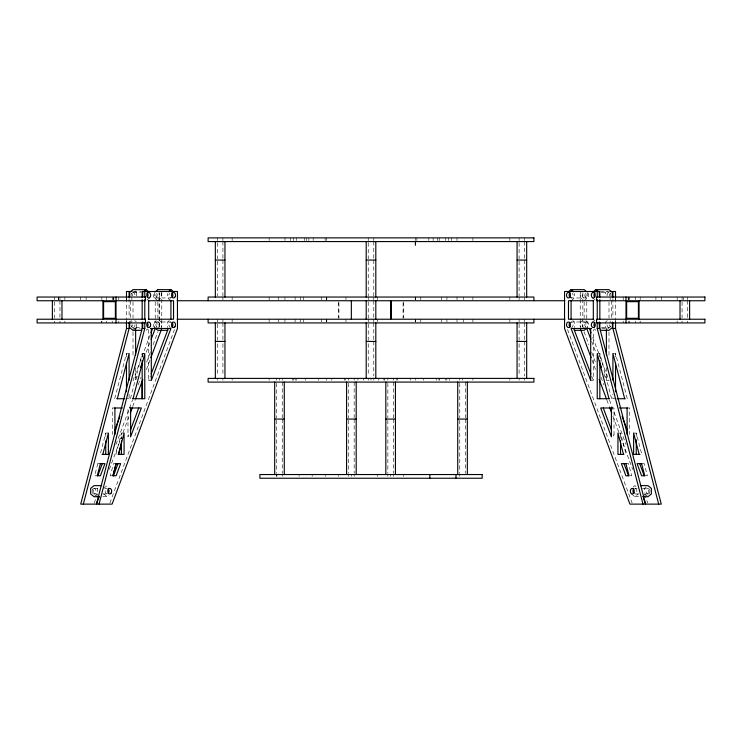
<?xml version="1.0" encoding="UTF-8"?>
<svg xmlns="http://www.w3.org/2000/svg" width="742" height="742" viewBox="0 0 742 742"><rect width="100%" height="100%" fill="white"/><g stroke="black" fill="none" stroke-linecap="round" stroke-linejoin="round"><path stroke-width="0.56" stroke-dasharray="3.71 2.78" d="M97.805 463.629L94.633 475.78L97.805 475.78M108.369 433.068L105.754 433.068L100.198 454.382L102.813 454.382M129.099 353.563L126.483 353.563L114.695 398.732L117.329 398.732M115.891 454.382L121.456 433.068L121.456 438.68M94.188 503.039L97.434 494.358M115.975 444.486L132.53 400.031M138.17 384.857L141.008 377.27M146.638 362.087L150.292 352.329M153.093 344.742L157.953 331.73M109.306 469.426L121.428 436.899M123.024 432.558L129.099 416.299M132.716 406.542L135.146 400.031M146.434 369.674L150.079 359.916M128.793 434.682L127.976 436.825L127.995 407.979L130.592 407.979M109.872 503.039L174.453 329.559M150.181 334.967L133.004 380.433L135.638 380.433L138.086 373.931M146.239 352.283L150.338 341.468M151.322 380.433L148.688 380.433L150.338 376.101M146.944 300.046L149.485 297.969M129.609 322L131.306 320.618M157.842 300.742L161.255 297.969L161.237 292.422M133.004 330.32L136.417 327.547M156.163 320.618L154.447 322L154.466 327.547M146.072 330.32L147.788 328.938M169.232 320.618L167.516 322L167.516 327.547M103.713 488.403L107.108 485.63L108.814 487.021M94.021 496.723L97.434 493.949L97.434 488.403L95.718 487.021M102.739 496.723L107.108 496.723L108.814 495.341M571.08 300.742L574.484 297.969L574.484 293.535M607.299 291.031L605.602 292.422L605.602 295.752M582.461 320.618L580.763 322L580.763 327.547M592.524 322L595.075 319.923M607.299 320.618L605.602 322L605.602 327.547L608.996 330.32M633.204 487.021L634.902 485.63L637.452 487.707M646.282 487.021L644.585 488.403L644.585 492.846M631.507 493.949L634.902 496.723L638.306 493.949M133.226 291.495L141.49 291.495M600.519 291.495L608.774 291.495M133.004 292.422L140.646 292.422M601.372 292.422L608.996 292.422M155.226 297.969L170.929 297.969A2.773 1.957 -90 0 1 169.102 296.253A2.773 1.957 -90 0 1 169.528 293.238M586.774 297.969L571.08 297.969A2.773 1.957 -90 0 0 572.898 296.253A2.773 1.957 -90 0 0 572.472 293.238M155.226 322L170.929 322A2.773 1.957 -90 0 0 168.972 324.412A2.773 1.957 -90 0 0 170.41 327.454M586.774 322L571.08 322A2.773 1.957 -90 0 1 573.028 324.412A2.773 1.957 -90 0 1 571.59 327.454M131.056 324.773A2.773 1.957 -90 0 0 133.022 327.547L140.646 327.547M601.372 327.547L608.996 327.547A2.773 1.957 -90 0 0 610.963 324.773M133.004 328.474L140.247 328.474M601.771 328.474L608.996 328.474M144.783 353.563L142.167 353.563L130.388 398.732L132.132 398.732M597.236 353.563L599.842 353.563L611.612 398.732L609.868 398.732M612.92 353.563L615.535 353.563L627.305 398.732L624.69 398.732M590.697 380.433L593.312 380.433L593.312 329.633M603.932 373.931L606.381 380.433L608.996 380.433L591.838 334.967M126.465 398.732L129.08 398.732M615.535 398.732L612.92 398.732L612.92 394.104M114.908 407.979L112.292 407.979L112.292 434.515M611.408 407.979L614.024 407.979L614.024 436.825L613.226 434.682M627.092 407.979L629.708 407.979L629.708 434.515M124.053 433.068L121.447 433.068L121.447 438.68M617.947 433.068L620.553 433.068L626.109 454.382M633.631 433.068L636.246 433.068L641.802 454.382L639.187 454.382M97.796 463.629L100.42 463.629M116.114 463.629L113.48 463.629L110.317 475.78L113.48 475.78M625.905 463.629L628.52 463.629L631.683 475.78L628.52 475.78M642.461 463.629L644.204 463.629L647.367 475.78L644.204 475.78M94.021 488.403L99.484 488.403M104.919 488.403L107.108 488.403M634.902 488.403L637.081 488.403M642.535 488.403L647.979 488.403M94.021 493.949L97.304 493.949M102.739 493.949L107.108 493.949M634.902 493.949L639.261 493.949M644.705 493.949L647.979 493.949M634.902 496.723L639.261 496.723M592.524 297.969L595.075 300.046M585.855 320.618L587.553 322L587.553 327.547M594.221 328.938L595.928 330.32M572.787 320.618L574.484 322L574.484 327.547M644.585 493.949L647.979 496.723M170.929 300.742L167.516 297.969L167.534 293.535M157.861 300.742L154.447 297.969L154.466 292.422M134.701 291.031L136.417 292.422M159.539 320.618L161.255 322L161.237 327.547M134.701 320.618L136.417 322M103.694 493.949L107.108 496.723M591.671 341.468L595.761 352.283M591.671 376.101L593.312 380.433M584.065 331.73L588.907 344.742M591.726 352.329L595.362 362.087M601.011 377.27L603.83 384.857M609.479 400.031L626.025 444.486M644.585 494.358L647.812 503.039M591.94 359.916L595.566 369.674M606.863 400.031L609.284 406.542M612.92 416.299L618.976 432.558M620.59 436.899L632.694 469.426M567.565 329.559L632.128 503.039M687.602 297.041L687.602 299.814M687.602 300.742L687.602 318.077M687.602 321.082L687.602 322.928M683.642 297.041L683.642 299.814M682.056 297.041L682.056 299.814M682.056 301.901L682.056 318.077M682.056 321.082L682.056 322.928M677.168 297.041L677.168 299.814M677.168 321.082L677.168 322.928M661.447 297.041L661.447 299.814M655.9 297.041L655.9 299.814M640.188 297.041L640.188 299.814M640.188 321.082L640.188 322.928M636.246 433.068L636.246 436.435M635.3 297.041L635.3 299.814M635.3 321.082L635.3 322.928M629.754 297.041L629.754 299.814M629.754 321.082L629.754 322.928M628.771 297.041L628.771 299.814M628.771 321.082L628.771 322.928M628.168 297.041L628.168 299.814M623.224 297.041L623.224 299.814M623.224 321.082L623.224 322.928M620.553 433.068L620.553 438.68M615.693 297.041L615.693 299.814M615.693 321.082L615.693 322.928M615.535 298.432L615.535 321.546M615.535 353.563L615.535 357.041M612.92 298.432L612.92 318.077M611.612 300.742L611.612 318.077M610.147 297.041L610.147 299.814M610.147 321.082L610.147 322.928M608.996 301.901L608.996 318.077M608.996 331.943L608.996 357.338M606.381 367.726L606.381 380.433M599.842 353.563L599.842 357.041M587.553 292.422L587.553 297.969L584.158 300.742L580.763 297.969L580.763 292.422M586.774 301.901L586.774 319.227M584.158 301.901L584.158 318.077M582.85 292.654L582.85 327.324M580.235 292.654L580.235 327.324M524.65 237.876L524.65 240.649M524.65 241.577L524.65 258.912M524.65 260.071L524.65 295.891M524.65 297.041L524.65 299.814M524.65 319.227L524.65 322M524.65 322.928L524.65 340.263M524.65 341.422L524.65 376.083M524.65 378.392L524.65 380.247M519.103 237.876L519.103 240.649M519.103 242.736L519.103 258.912M519.103 261.221L519.103 295.891M519.103 297.041L519.103 299.814M519.103 319.227L519.103 322M519.103 324.087L519.103 340.263M519.103 343.732L519.103 376.083M519.103 378.392L519.103 380.247M509.856 237.876L509.856 240.649M509.856 297.041L509.856 299.814M509.856 319.227L509.856 322M509.856 378.392L509.856 380.247M472.886 237.876L472.886 240.649M472.886 297.041L472.886 299.814M472.886 319.227L472.886 322M472.886 378.392L472.886 380.247M465.308 382.093L465.308 417.913M465.308 419.072L465.308 473.387M463.537 297.041L463.537 299.814M463.537 319.227L463.537 322M462.535 378.392L462.535 380.247M459.762 378.392L459.762 380.247M459.762 383.252L459.762 417.913M459.762 420.222L459.762 473.387M459.762 474.537L459.762 476.383M456.979 237.876L456.979 240.649M456.998 297.041L456.998 299.814M456.998 319.227L456.998 322M451.433 237.876L451.433 240.649M449.466 378.392L449.466 380.247M448.465 237.876L448.465 240.649M446.916 297.041L446.916 299.814M446.916 319.227L446.916 322M446.851 378.392L446.851 380.247M445.757 237.876L445.757 240.649M445.757 378.392L445.757 380.247M441.369 297.041L441.369 299.814M441.369 319.227L441.369 322M439.218 237.876L439.218 240.649M439.218 378.392L439.218 380.247M439.014 378.392L439.014 380.247M437.567 237.876L437.567 240.649M436.389 378.392L436.389 380.247M433.133 237.876L433.133 240.649M428.811 237.876L428.811 240.649M423.302 378.392L423.302 380.247M420.77 297.041L420.77 299.814M420.77 319.227L420.77 322M416.865 237.876L416.865 240.649M415.381 237.876L415.381 240.649M415.381 297.041L415.381 299.814M415.381 319.227L415.381 322M415.381 378.392L415.381 380.247M415.223 297.041L415.223 299.814M415.223 319.227L415.223 322M410.224 378.392L410.224 380.247M403.741 301.901L403.741 318.077M403.694 474.537L403.694 476.383M403.091 302.773L403.091 318.309M397.155 378.392L397.137 380.247M396.896 378.392L396.896 380.247M393.399 378.392L393.399 380.247M393.399 382.093L393.399 417.913M393.399 419.072L393.399 473.387M393.399 474.537L393.399 476.383M390.626 474.537L390.626 476.383M387.853 378.392L387.853 380.247M387.853 383.252L387.853 417.913M387.853 420.222L387.853 473.387M387.853 474.537L387.853 476.383M378.401 378.392L378.401 380.247M377.483 297.041L377.483 299.814M377.483 319.227L377.483 322M377.548 474.537L377.548 476.383M373.782 237.876L373.782 240.649M373.782 241.577L373.782 258.912M373.782 260.071L373.782 295.891M373.782 297.041L373.782 299.814M373.782 300.742L373.782 318.077M373.782 319.227L373.782 322M373.782 322.928L373.782 340.263M373.782 341.422L373.782 376.083M373.782 378.392L373.782 380.247M371.009 378.392L371.009 380.247M368.236 237.876L368.236 240.649M368.236 242.736L368.236 258.912M368.236 261.221L368.236 295.891M368.236 297.041L368.236 299.814M368.236 301.901L368.236 318.077M368.236 319.227L368.236 322M368.236 324.087L368.236 340.263M368.236 343.732L368.236 376.083M368.236 378.392L368.236 380.247M363.617 378.392L363.617 380.247M357.932 378.392L357.932 380.247M354.166 378.392L354.166 380.247M354.166 382.093L354.166 417.913M354.166 419.072L354.166 473.387M354.166 474.537L354.166 476.383M351.393 474.537L351.393 476.383M348.619 378.392L348.619 380.247M348.619 383.252L348.619 417.913M348.619 420.222L348.619 473.387M348.619 474.537L348.619 476.383M345.976 297.041L345.976 299.814M345.976 319.227L345.976 322M345.123 378.392L345.123 380.247M344.854 378.392L344.854 380.247M338.927 302.773L338.927 318.309M338.278 301.901L338.278 318.077M338.315 474.537L338.315 476.383M331.785 378.392L331.785 380.247M326.795 297.041L326.795 299.814M326.795 319.227L326.795 322M326.638 237.876L326.638 240.649M326.638 297.041L326.638 299.814M326.638 319.227L326.638 322M326.638 378.392L326.638 380.247M325.246 474.537L325.246 476.383M325.117 237.876L325.117 240.649M321.249 297.041L321.249 299.814M321.249 319.227L321.249 322M318.708 378.392L318.708 380.247M313.161 237.876L313.161 240.649M312.169 474.537L312.169 476.383M308.848 237.876L308.848 240.649M306.622 237.876L306.622 240.649M305.63 378.392L305.63 380.247M304.405 237.876L304.405 240.649M303.552 297.041L303.552 299.814M303.552 319.227L303.552 322M300.649 297.041L300.649 299.814M300.649 319.227L300.649 322M299.091 474.537L299.091 476.383M296.253 237.876L296.262 240.649M296.253 378.392L296.253 380.247M295.103 297.041L295.103 299.814M295.103 319.227L295.103 322M295.168 378.392L295.168 380.247M293.554 237.876L293.554 240.649M293.554 378.392L293.554 380.247M292.552 378.392L292.552 380.247M290.539 237.876L290.539 240.649M284.993 237.876L284.993 240.649M284.956 297.041L284.956 299.814M284.956 319.227L284.956 322M282.248 378.392L282.248 380.247M282.248 382.093L282.248 417.913M282.248 419.072L282.248 473.387M282.248 474.537L282.248 476.383M279.474 378.392L279.474 380.247M278.417 297.041L278.417 299.814M278.417 319.227L278.417 322M276.859 474.537L276.859 476.383M276.701 378.392L276.701 380.247M276.701 383.252L276.701 417.913M276.701 420.222L276.701 473.387M276.701 474.537L276.701 476.383M269.133 237.876L269.133 240.649M269.133 297.041L269.133 299.814M269.133 319.227L269.133 322M269.133 378.392L269.133 380.247M232.153 237.876L232.153 240.649M232.153 297.041L232.153 299.814M232.153 319.227L232.153 322M232.153 378.392L232.153 380.247M222.915 237.876L222.915 240.649M222.915 241.577L222.915 258.912M222.915 260.071L222.915 295.891M222.915 297.041L222.915 299.814M222.915 319.227L222.915 322M222.915 322.928L222.915 340.263M222.915 343.732L222.915 376.083M222.915 378.392L222.915 380.247M217.369 237.876L217.369 240.649M217.369 242.736L217.369 258.912M217.369 261.221L217.369 295.891M217.369 319.227L217.369 322M217.369 324.087L217.369 340.263M217.369 343.732L217.369 376.083M217.369 378.392L217.369 380.247M161.784 292.654L161.765 327.324M157.842 301.901L157.861 318.077M155.245 301.901L155.226 319.227M148.706 329.633L148.688 380.433M136.398 292.422L136.417 297.969M136.417 324.226L136.398 327.547M135.638 367.726L135.619 380.433M133.004 301.901L133.022 318.077M133.004 331.943L133.022 357.338M131.853 297.041L131.872 299.814M131.872 321.082L131.853 322.928M130.406 300.742L130.388 318.077M129.099 298.432L129.08 318.077M129.08 394.104L129.099 398.732M126.465 298.432L126.483 321.546M126.465 353.563L126.483 357.041M126.325 297.041L126.307 299.814M126.325 321.082L126.325 322.928M118.794 297.041L118.776 299.814M118.776 321.082L118.794 322.928M113.832 297.041L113.841 299.814M113.248 297.041L113.248 299.814M112.246 297.041L112.255 299.814M112.255 321.082L112.246 322.928M106.7 297.041L106.709 299.814M106.709 321.082L106.7 322.928M105.772 433.068L105.754 436.435M101.812 297.041L101.812 299.814M86.109 297.041L86.1 299.814M80.563 297.041L80.553 299.814M64.851 297.041L64.851 299.814M64.851 321.082L64.832 322.928M59.963 297.041L59.944 299.814M59.944 300.742L59.963 318.077M59.944 321.082L59.944 322.928M58.377 297.041L58.377 299.814M58.358 297.041L58.358 299.814M54.398 297.041L54.416 299.814M54.398 301.901L54.416 318.077M54.398 321.082L54.398 322.928M93.511 488.496A2.773 1.957 -90 0 1 95.987 491.176A2.773 1.957 -90 0 1 93.511 493.857M93.038 493.578A2.773 1.957 -90 0 1 92.639 493.142M92.323 492.567A2.773 1.957 -90 0 1 92.323 489.794M92.639 489.219A2.773 1.957 -90 0 1 93.038 488.774M106.607 493.857A2.773 1.957 -90 0 1 105.151 491.176A2.773 1.957 -90 0 1 106.607 488.496M134.979 324.773A2.773 1.957 -90 0 1 133.022 327.547M157.35 327.454A2.773 1.957 -90 0 1 156.256 323.187A2.773 1.957 -90 0 1 159.465 323.187A2.773 1.957 -90 0 1 158.371 327.454M159.233 293.238A2.773 1.957 -90 0 1 159.233 297.152A2.773 1.957 -90 0 1 156.451 297.152A2.773 1.957 -90 0 1 156.451 293.238M132.493 292.515A2.773 1.957 -90 0 1 134.896 295.91M131.111 295.91A2.773 1.957 -90 0 1 131.612 293.238M635.412 488.496A2.773 1.957 -90 0 1 636.868 491.176A2.773 1.957 -90 0 1 635.412 493.857M648.489 493.857A2.773 1.957 -90 0 1 646.013 491.176A2.773 1.957 -90 0 1 648.489 488.496M648.962 488.774A2.773 1.957 -90 0 1 649.361 489.219M649.677 489.794A2.773 1.957 -90 0 1 649.677 492.567M649.361 493.142A2.773 1.957 -90 0 1 648.962 493.578M608.996 327.547A2.773 1.957 -90 0 1 607.039 324.773M583.648 327.454A2.773 1.957 -90 0 1 582.553 323.187A2.773 1.957 -90 0 1 585.763 323.187A2.773 1.957 -90 0 1 584.668 327.454M585.549 293.238A2.773 1.957 -90 0 1 585.549 297.152A2.773 1.957 -90 0 1 582.767 297.152A2.773 1.957 -90 0 1 582.767 293.238M610.388 293.238A2.773 1.957 -90 0 1 610.889 295.91M607.104 295.91A2.773 1.957 -90 0 1 609.507 292.515M132.364 324.773A2.773 1.957 -90 0 1 131.788 326.74M154.716 327.454A2.773 1.957 -90 0 1 153.622 323.187A2.773 1.957 -90 0 1 156.831 323.187A2.773 1.957 -90 0 1 155.737 327.454M131.77 293.238A2.773 1.957 -90 0 1 132.28 295.91M156.618 293.238A2.773 1.957 -90 0 1 156.618 297.152A2.773 1.957 -90 0 1 153.844 297.152A2.773 1.957 -90 0 1 153.844 293.238M92.796 489.219A2.773 1.957 -90 0 1 92.796 493.142M588.156 293.238A2.773 1.957 -90 0 1 588.156 297.152A2.773 1.957 -90 0 1 585.382 297.152A2.773 1.957 -90 0 1 585.382 293.238M649.204 493.142A2.773 1.957 -90 0 1 649.204 489.219M610.23 326.74A2.773 1.957 -90 0 1 609.655 324.773M586.263 327.454A2.773 1.957 -90 0 1 585.169 323.187A2.773 1.957 -90 0 1 588.378 323.187A2.773 1.957 -90 0 1 587.284 327.454M609.72 295.91A2.773 1.957 -90 0 1 610.23 293.238M384.087 380.247L384.087 378.392L384.078 380.247M159.168 327.324L159.168 292.654L159.15 327.324M142.167 357.041L142.167 353.563L142.158 357.041M101.83 322.928L101.83 321.082L101.812 322.928"/><path stroke-width="1.11" d="M126.465 322.696L126.483 328.474L80.711 504.124L112.098 504.124L177.468 328.474L177.449 291.495L142.167 291.495L142.167 297.273M83.336 504.124L129.099 328.474L129.099 322.696M100.42 463.629L97.239 475.78L100.42 475.78L104.947 463.629L100.049 463.629M102.813 454.382L108.388 433.068L108.388 454.382L102.424 454.382M117.31 398.732L129.099 353.563L129.099 380.201M142.167 322.696L142.167 328.474L96.414 504.124L99.233 496.528M99.029 504.124L144.783 328.474L144.783 322.696M115.743 463.629L120.631 463.629L116.114 475.78L112.951 475.78L116.095 463.629M112.951 475.78L116.114 463.629M133.022 398.732L144.783 353.563L144.783 398.732L132.54 398.732M97.796 475.78L102.331 463.629M114.695 430.416L119.861 416.522M130.286 413.044L132.326 407.627M135.536 398.946L142.816 379.431M150.867 357.746L161.376 329.559M113.48 475.78L118.015 463.629M130.379 430.416L138.726 407.979M150.997 332.806L152.629 328.474M140.535 367.438L142.167 363.107M151.155 339.298L155.245 328.474M151.155 373.931L168.313 328.474M143.549 291.727L146.091 289.649L148.641 291.727M155.291 291.727L157.861 289.649M168.388 291.727L170.929 289.649L173.48 291.727M568.539 291.727L571.08 289.649L584.158 289.649L586.709 291.727M593.377 291.727L595.928 289.649L608.996 289.649L612.391 292.422L612.391 296.856M586.709 328.242L584.158 330.32L574.354 330.32M215.338 260.071L224.947 260.071M366.205 260.071L375.814 260.071M517.072 260.071L526.681 260.071M146.091 289.649L133.004 289.649L129.618 292.422L129.618 296.856M157.842 289.649L170.929 289.649M132.113 291.495L126.465 291.495L126.483 297.273M609.896 291.495L615.535 291.495L615.535 297.273M148.354 300.742L173.545 300.742L173.545 319.227L148.354 319.227M177.143 300.742L564.875 300.742M593.665 300.742L568.474 300.742L568.474 319.227L593.665 319.227M177.143 319.227L564.875 319.227M126.483 328.474L129.099 328.474M142.167 328.474L144.783 328.474M150.617 328.474L170.929 328.474L151.322 380.433L151.303 328.474M591.383 328.474L571.08 328.474L590.697 380.433L590.697 328.474M597.236 322.696L597.236 328.474L599.842 328.474L645.605 504.124L643.583 498.698M612.92 322.696L612.92 328.474L615.535 328.474L661.289 504.124L629.912 504.124L564.551 328.474L564.551 291.495L599.842 291.495L599.842 297.273M141.731 330.32L133.022 330.32L129.618 327.547L129.618 322M167.664 330.32L157.861 330.32L155.31 328.242M600.278 330.32L608.996 330.32L612.391 327.547L612.391 322M215.338 341.422L224.947 341.422M366.205 341.422L375.814 341.422M517.072 341.422L526.681 341.422M116.837 398.732L124.814 398.732M609.47 398.732L597.236 398.732L597.236 353.563L608.996 398.732M617.196 398.732L625.163 398.732M114.435 407.979L122.439 407.979M130.147 407.979L141.342 407.979L130.611 436.825L130.611 407.979M611.872 407.979L600.668 407.979L611.408 436.825L611.408 407.979M619.579 407.979L627.565 407.979M274.679 419.072L284.279 419.072M346.588 419.072L356.197 419.072M385.821 419.072L395.421 419.072M457.731 419.072L467.339 419.072M118.108 454.382L124.072 454.382L124.072 433.068L118.525 454.382L121.428 443.169L121.447 454.382M623.892 454.382L617.947 454.382L617.947 433.068L623.493 454.382M639.576 454.382L633.631 454.382L633.631 433.068L639.187 454.382M626.257 463.629L621.388 463.629L625.905 475.78L629.068 475.78L625.905 463.629M641.951 463.629L637.072 463.629L641.589 475.78L644.761 475.78L641.589 463.629M101.663 485.63L94.039 485.63L90.645 488.403L90.645 493.949L94.039 496.723L99.484 496.723M640.355 485.63L647.979 485.63L651.374 488.403L651.374 493.949L647.979 496.723L642.535 496.723M595.928 289.649L598.469 291.727M571.08 289.649L573.631 291.727M589.389 328.474L591.022 332.806M586.774 328.474L590.855 339.298M599.842 363.107L601.484 367.438M573.696 328.474L590.855 373.931M622.158 416.522L627.324 430.416M639.687 463.629L644.204 475.78M580.643 329.559L591.133 357.746M599.202 379.431L606.464 398.946M609.692 407.627L611.714 413.044M603.283 407.979L611.64 430.416M623.994 463.629L628.52 475.78M612.92 328.474L658.673 504.124M624.69 398.732L612.92 353.563L612.92 380.201M597.236 328.474L642.989 504.124M689.624 300.742L689.624 319.227M680.024 300.742L680.024 319.227M639.066 300.742L639.066 319.227M636.246 439.802L636.246 454.382M627.092 407.979L627.092 434.515M625.998 297.041L625.998 322.928M620.553 440.924L620.553 454.382M615.535 322.696L615.535 328.474M615.535 362.829L615.535 391.785M612.92 291.495L612.92 297.273M606.381 329.633L606.381 355.028M599.842 299.582L599.842 319.227M599.842 322.696L599.842 328.474M599.842 360.519L599.842 398.732M599.323 292.422L599.323 296.856M599.323 322L599.323 327.547M597.236 291.495L597.236 297.273M597.236 299.582L597.236 319.227M593.312 300.742L593.312 319.227M571.08 300.742L571.08 319.227M533.897 300.742L533.897 297.041L208.122 297.041L208.122 300.742M533.897 319.227L533.897 322.928L208.122 322.928L208.122 319.227M526.681 241.577L526.681 297.041M526.681 322.928L526.681 378.392M517.072 241.577L517.072 297.041M517.072 322.928L517.072 378.392M467.339 382.093L467.339 474.537M457.731 382.093L457.731 474.537M455.996 474.537L455.996 478.238M429.85 474.537L429.85 478.238M415.381 241.577L415.381 245.277M395.421 382.093L395.421 474.537M391.322 301.669L391.322 318.309M390.672 300.742L390.672 319.227M385.821 382.093L385.821 474.537M375.814 241.577L375.814 297.041M375.814 300.742L375.814 319.227M375.814 322.928L375.814 378.392M366.205 241.577L366.205 297.041M366.205 300.742L366.205 319.227M366.205 322.928L366.205 378.392M356.197 382.093L356.197 474.537M351.346 300.742L351.346 319.227M346.588 382.093L346.588 474.537M284.279 382.093L284.279 474.537M274.679 382.093L274.679 474.537M224.947 241.577L224.947 297.041M224.947 322.928L224.947 378.392M215.338 241.577L215.338 297.041M215.338 322.928L215.338 378.392M170.929 300.742L170.929 319.227M148.706 300.742L148.706 319.227M144.783 291.495L144.783 297.273M144.783 299.582L144.783 319.227M142.696 292.422L142.696 296.856M142.696 322L142.696 327.547M142.167 299.582L142.167 319.227M142.167 360.519L142.167 398.732L142.158 381.36M135.638 329.633L135.638 355.028M129.099 291.495L129.099 297.273M126.483 362.829L126.465 391.785M121.456 440.924L121.456 454.382M116.021 297.041L116.021 322.928M114.908 407.979L114.927 434.515M105.772 440.924L105.754 454.382M102.953 300.742L102.953 319.227M61.976 300.742L61.994 319.227M52.376 300.742L52.385 319.227M108.091 488.774A2.773 1.957 -90 0 1 108.091 493.578M147.074 322.38A2.773 1.957 -90 0 1 147.482 326.74M171.912 322.38A2.773 1.957 -90 0 1 171.912 327.176M171.912 292.793A2.773 1.957 -90 0 1 171.912 297.598M147.074 292.793A2.773 1.957 -90 0 1 147.482 297.152M633.928 493.578A2.773 1.957 -90 0 1 633.928 488.774M594.537 326.74A2.773 1.957 -90 0 1 594.945 322.38M570.106 327.176A2.773 1.957 -90 0 1 570.106 322.38M570.106 297.598A2.773 1.957 -90 0 1 570.106 292.793M594.537 297.152A2.773 1.957 -90 0 1 594.945 292.793M533.897 237.876L208.122 237.876L208.122 241.577L533.897 241.577L533.897 237.876M145.441 297.041L37.1 297.041L37.119 300.742L145.441 300.742L145.441 297.041M704.9 297.041L596.577 297.041L596.577 300.742L704.9 300.742L704.9 297.041M115.372 301.669L103.602 301.669L103.602 318.309L115.372 318.309L115.372 301.669M638.417 301.669L626.647 301.669L626.647 318.309L638.417 318.309L638.417 301.669M145.441 319.227L37.1 319.227L37.1 322.928L145.441 322.928L145.441 319.227M704.9 319.227L596.577 319.227L596.577 322.928L704.9 322.928L704.9 319.227M533.897 378.392L208.122 378.392L208.122 382.093L533.897 382.093L533.897 378.392M482.152 474.537L259.867 474.537L259.867 478.238L482.152 478.238L482.152 474.537M150.403 326.165A2.773 1.957 -90 0 0 148.706 322A2.773 1.957 -90 0 0 147.009 326.165A2.773 1.957 -90 0 0 150.403 326.165M174.936 326.74A2.773 1.957 -90 0 0 174.055 322.102A2.773 1.957 -90 0 0 171.652 325.497A2.773 1.957 -90 0 0 174.936 326.74M150.403 296.587A2.773 1.957 -90 0 0 148.706 292.422A2.773 1.957 -90 0 0 147.009 296.587A2.773 1.957 -90 0 0 150.403 296.587M175.242 296.587A2.773 1.957 -90 0 0 173.545 292.422A2.773 1.957 -90 0 0 171.847 296.587A2.773 1.957 -90 0 0 175.242 296.587M111.114 493.142A2.773 1.957 -90 0 0 110.233 488.496A2.773 1.957 -90 0 0 107.831 491.9A2.773 1.957 -90 0 0 111.114 493.142M569.856 297.152A2.773 1.957 -90 0 0 568.975 292.515A2.773 1.957 -90 0 0 566.573 295.91A2.773 1.957 -90 0 0 569.856 297.152M633.983 492.567A2.773 1.957 -90 0 0 632.286 488.403A2.773 1.957 -90 0 0 630.589 492.567A2.773 1.957 -90 0 0 633.983 492.567M594.694 326.74A2.773 1.957 -90 0 0 593.813 322.102A2.773 1.957 -90 0 0 591.411 325.497A2.773 1.957 -90 0 0 594.694 326.74M569.856 326.74A2.773 1.957 -90 0 0 568.975 322.102A2.773 1.957 -90 0 0 566.573 325.497A2.773 1.957 -90 0 0 569.856 326.74M594.694 297.152A2.773 1.957 -90 0 0 593.813 292.515A2.773 1.957 -90 0 0 591.411 295.91A2.773 1.957 -90 0 0 594.694 297.152"/></g></svg>
